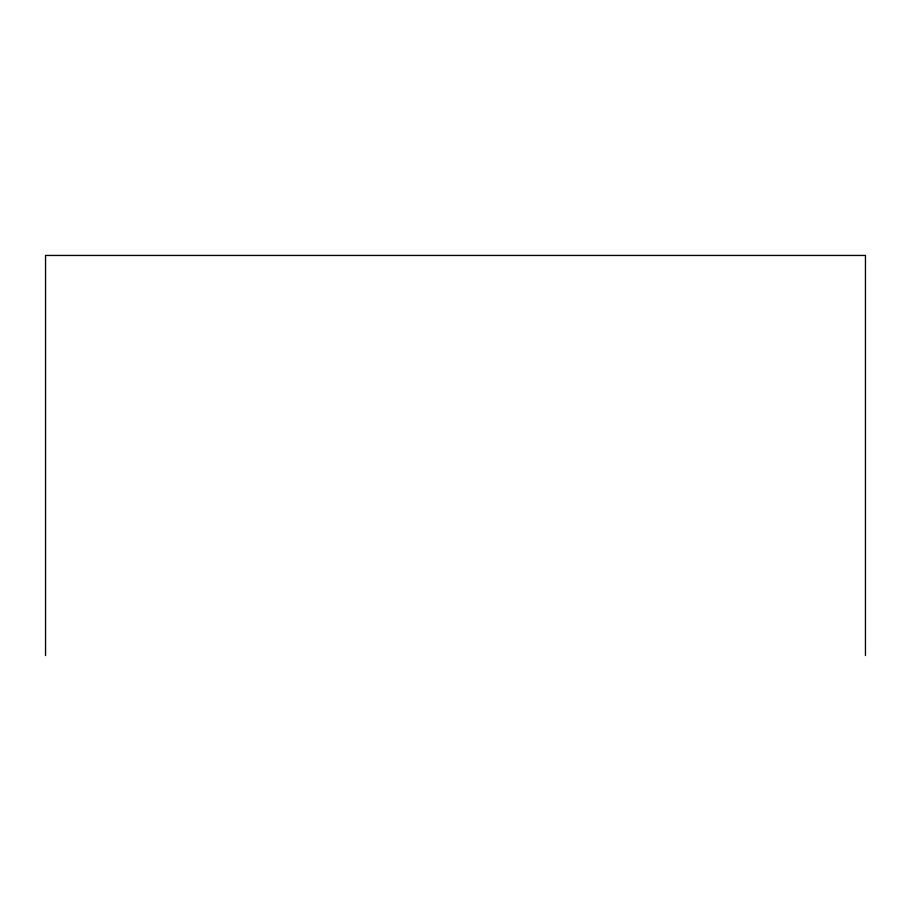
<?xml version="1.0" encoding="UTF-8"?>
<svg xmlns="http://www.w3.org/2000/svg" width="911" height="911" viewBox="0 0 911 911"><rect width="100%" height="100%" fill="white"/><g stroke="black" fill="none" stroke-linecap="round" stroke-linejoin="round"><path stroke-width="1.37" d="M865.45 655.556L865.45 255.444L45.55 255.444L45.55 655.556"/></g></svg>
